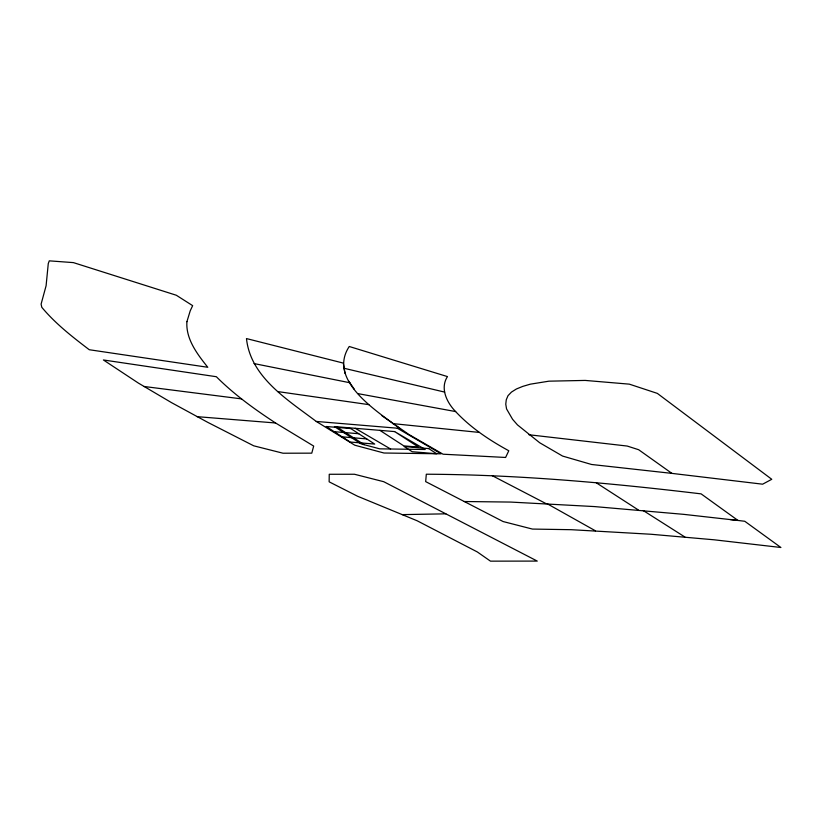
<?xml version="1.0" encoding="UTF-8"?>
<svg xmlns="http://www.w3.org/2000/svg" width="822" height="822" viewBox="0 0 822 822"><rect width="100%" height="100%" fill="white"/><g stroke="black" fill="none" stroke-linecap="round" stroke-linejoin="round"><path stroke-width="1.23" d="M402.205 514.623L445.853 513.832L537.259 561.087L490.477 561.149L477.325 551.952L417.165 520.778L357.632 496.272L329.139 481.826L329.242 474.273L354.467 474.253L383.74 481.702L445.853 513.832M464.276 501.523L510.606 502.067L594.512 506.578L683.657 514.346L737.981 520.449L701.115 493.868C609.924 482.956 518.22 474.613 426.31 474.222L425.673 481.62L503.115 521.549L532.42 529.07L571.269 529.697L651.024 534.259L714.246 539.807L780.9 547.493L744.773 521.271L730.1 519.504M197.044 416.651L275.565 422.981L313.685 446.079L311.774 453.158L283.025 453.22L253.721 445.812L207.689 422.313L171.551 402.657L138.404 383.103L103.397 359.964L216.361 376.723C234.095 394.498 254.604 409.274 275.565 422.981M345.004 373.394L343.308 363.098L246.477 338.572C250.515 377.236 287.947 400.026 316.254 421.439L399.698 428.396C377.504 411.514 326.961 380.339 349.247 346.494L447.466 376.589C439.791 388.272 446.942 402.729 455.635 411.575C470.739 427.789 489.439 440.191 508.787 450.754L505.602 457.464L443.048 454.206L408.853 434.448L381.963 415.737M394.632 431.581L334.41 426.567L361.094 443.87L379.743 448.843L425.221 449.49L394.632 431.581L418.562 447.106L403.828 445.884L379.898 430.358M334.194 431.684L358.752 433.728M342.168 436.852L366.725 438.907M392.639 423.587L479.39 432.434M528.967 434.756L627.227 446.058L638.643 449.716L671.913 473.38L762.621 484.189L771.766 479.298L657.343 393.389L629.333 384.151L585.161 380.422L548.962 381.172L530.334 384.172L522.813 386.371L516.411 388.981L511.459 392.094L508.006 395.68L506.28 399.759L505.766 404.157L506.547 408.894L512.579 419.302L517.48 424.902L539.715 442.77L562.577 456.066L591.563 464.481L671.913 473.38M143.994 386.474L241.606 398.896M277.918 391.601L368.852 404.64M358.145 393.666L455.635 411.575M254.049 363.581L349.833 382.733M343.822 368.215L444.671 392.104M492.347 475.733L546.116 503.66M547.123 503.701L595.426 530.807M397.293 428.2L441.075 453.816L383.997 453.014L354.765 445.205L316.254 421.439M355.207 428.293L390.584 448.997M643.225 510.534L684.921 537.033M596.382 482.863L638.499 510.072M336.475 426.731L364.156 444.681M348.795 381.223L354.385 389.371M186.913 321.679C185.68 339.065 197.444 354.344 207.781 367.28L89.269 349.73C72.387 336.876 55.423 323.683 41.788 307.294L41.1 304.109L46.094 285.748L48.272 263.574L49.289 260.851L73.425 262.619L176.309 295.242L192.656 305.65L190.211 310.86L186.913 321.679M350.768 428.55L326.211 426.505L350.151 442.031L374.709 444.075L350.768 428.55M428.724 448.586L404.167 446.531L412.151 451.71L436.708 453.754L428.724 448.586"/></g></svg>
